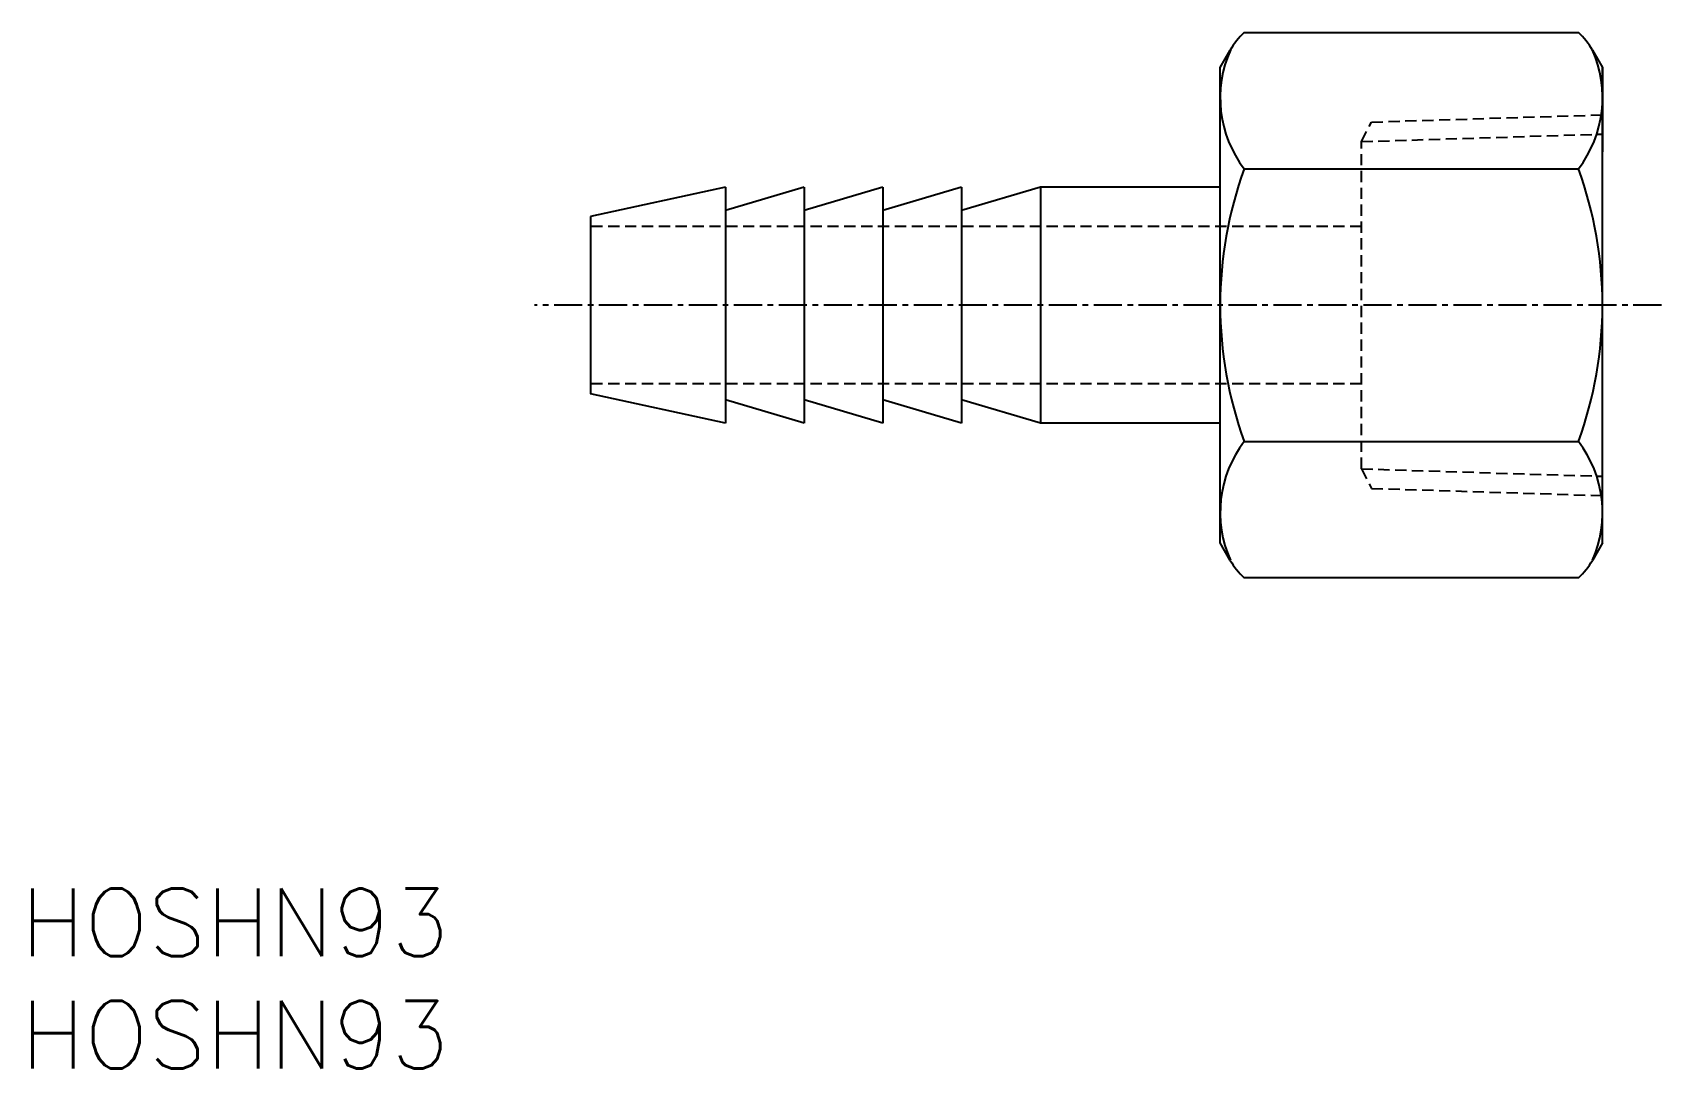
# Model space of a CAD drawing. Extents: x 0.5 to 73, y 0 to 46.1.
import ezdxf

# ---------------------------------------------------------------- set-up
doc = ezdxf.new("R2010")
doc.units = 0
doc.linetypes.add('CENTER', pattern=[2, 1.25, -0.25, 0.25, -0.25])
doc.linetypes.add('DASHED', pattern=[0.75, 0.5, -0.25])
doc.layers.get('0').update_dxf_attribs({"linetype": 'CONTINUOUS'})
doc.layers.add('CENTER', color=1, linetype='CENTER')
doc.styles.get("Standard").update_dxf_attribs({"font": 'txt.shx'})

# ---------------------------------------------------------------- blocks, each defined once
blk = doc.blocks.new('*U4')
at = {"color": 7, "linetype": 'CONTINUOUS'}
blk.add_text('HOSHN93', height=3, dxfattribs=at).set_placement((0, 0))
blk = doc.blocks.new('*U5')
at = {"color": 7, "linetype": 'CONTINUOUS'}
blk.add_text('HOSHN93', height=3, dxfattribs=at).set_placement((0, 5))

msp = doc.modelspace()

# ---------------------------------------------------------------- linework, layer by layer
for p, q in [((54.399, 46.07), (69.266, 46.07)), ((53.333, 44.515), (53.782, 45.294)), ((69.883, 45.294), (70.333, 44.515)), ((53.333, 23.376), (53.333, 44.515)), ((70.333, 44.515), (70.333, 40.768)), ((70.333, 23.376), (70.333, 44.515)), ((54.399, 40.008), (69.266, 40.008)), ((54.399, 27.884), (69.266, 27.884)), ((53.782, 22.597), (53.333, 23.376)), ((70.333, 23.376), (69.883, 22.597)), ((69.266, 21.821), (54.399, 21.821))]:
    msp.add_line(p, q)
at = {"color": 3, "linetype": 'DASHED'}
for p, q in [((59.613, 41.222), (60.066, 42.092)), ((60.066, 42.092), (70.333, 42.413)), ((59.613, 41.222), (70.333, 41.557)), ((59.613, 26.669), (59.613, 41.222)), ((59.613, 37.446), (25.333, 37.446)), ((59.613, 30.446), (25.333, 30.446)), ((59.613, 26.669), (70.333, 26.334)), ((59.613, 26.669), (60.066, 25.799)), ((60.066, 25.799), (70.333, 25.478))]:
    msp.add_line(p, q, dxfattribs=at)
at = {"color": 7, "linetype": 'CONTINUOUS'}
for p, q in [((31.333, 39.196), (25.333, 37.896)), ((31.333, 39.196), (31.333, 28.696)), ((34.833, 39.196), (31.333, 38.155)), ((34.833, 39.196), (34.833, 28.696)), ((38.333, 39.196), (34.833, 38.155)), ((38.333, 39.196), (38.333, 28.696)), ((41.833, 39.196), (38.333, 38.155)), ((45.333, 39.196), (41.833, 38.155)), ((41.833, 39.196), (41.833, 28.696)), ((53.333, 39.196), (45.333, 39.196)), ((45.333, 39.196), (45.333, 28.696)), ((25.333, 37.896), (25.333, 29.996)), ((31.333, 28.696), (25.333, 29.996)), ((34.833, 28.696), (31.333, 29.737)), ((38.333, 28.696), (34.833, 29.737)), ((41.833, 28.696), (38.333, 29.737)), ((45.333, 28.696), (41.833, 29.737)), ((53.333, 28.696), (45.333, 28.696))]:
    msp.add_line(p, q, dxfattribs=at)
for centre, radius, start, end in [((56.688, 43.616), 3.356, 133.00979, 150), ((66.977, 43.616), 3.356, 30, 46.99021), ((58.551, 43.172), 5.219, 156.00572, 217.31112), ((65.115, 43.172), 5.219, 322.68888, 23.99428), ((71.093, 33.946), 17.76, 160.04141, 199.95859), ((52.573, 33.946), 17.76, 340.04141, 19.95859), ((58.551, 24.72), 5.219, 142.68888, 203.99428), ((65.115, 24.72), 5.219, 336.00572, 37.31112), ((56.688, 24.275), 3.356, 210, 226.99021), ((66.977, 24.275), 3.356, 313.00979, 330)]:
    msp.add_arc(centre, radius, start, end)
at = {"layer": 'CENTER', "color": 1}
msp.add_line((72.955, 33.946), (22.833, 33.946), dxfattribs=at)

# ---------------------------------------------------------------- block references
at = {"color": 7, "linetype": 'CONTINUOUS'}
for name in ['*U5', '*U4']:
    msp.add_blockref(name, (0, 0), dxfattribs=at)

doc.saveas('drawing.dxf')
